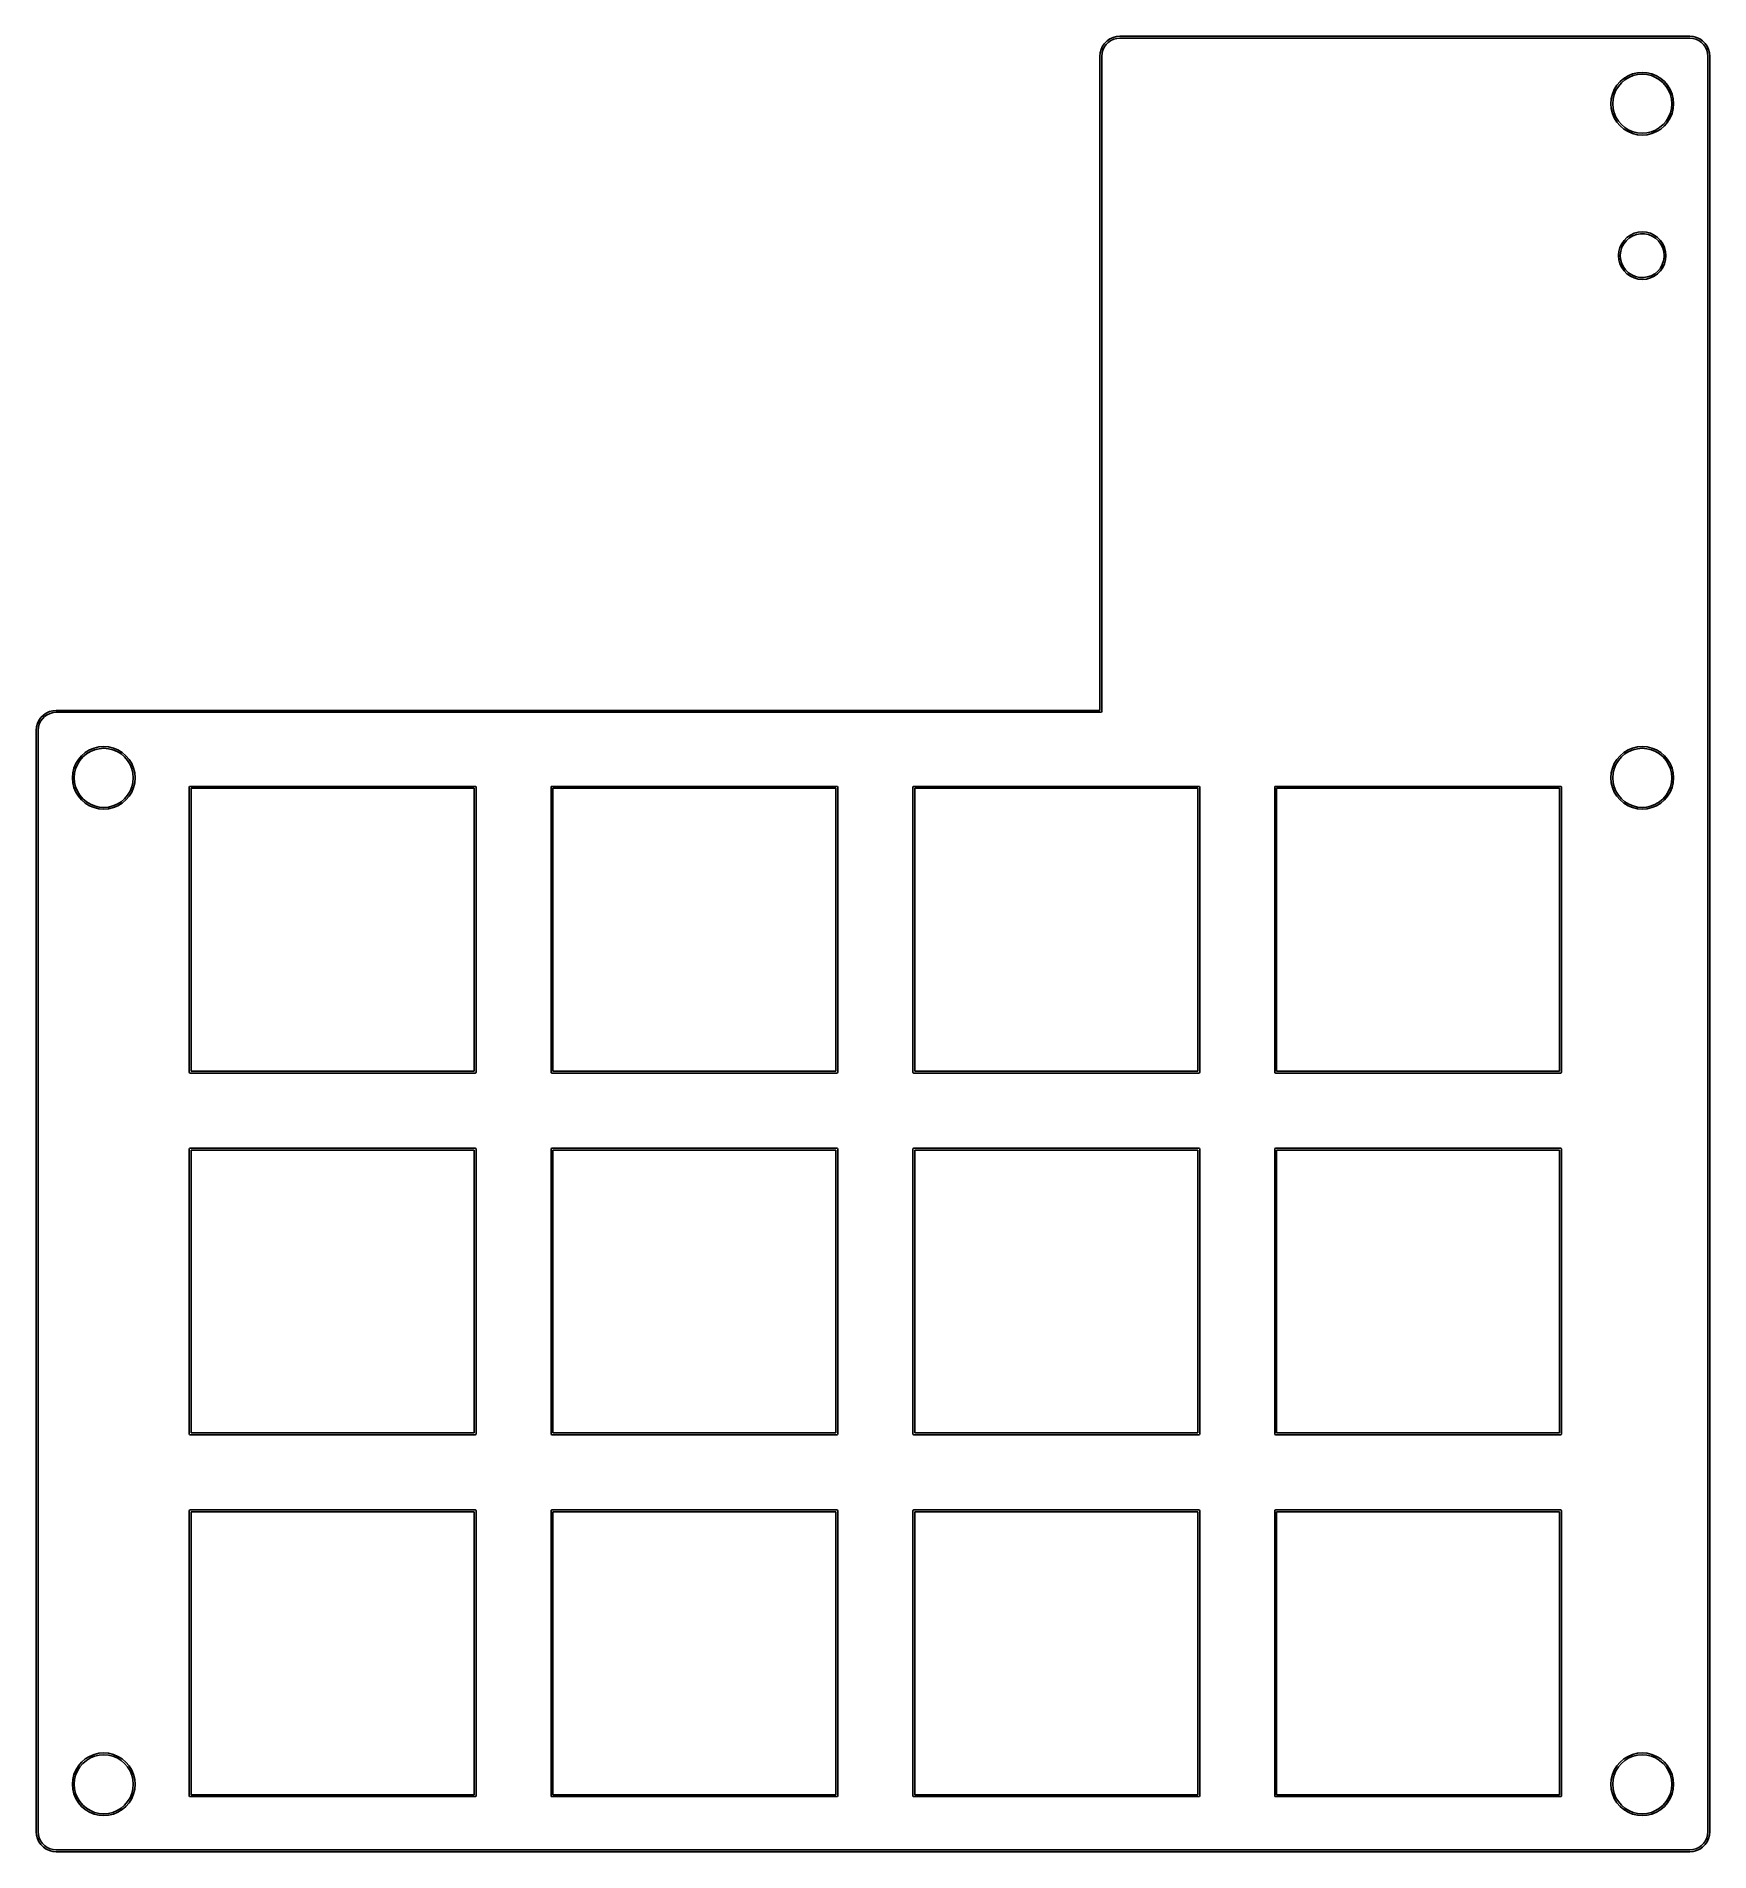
# Model space of a CAD drawing. Extents: x -44 to 44, y -51.5 to 44.
import ezdxf

# ---------------------------------------------------------------- set-up
doc = ezdxf.new("R2010")
doc.units = 0
doc.layers.add('BLACK', color=7, linetype='CONTINUOUS')

msp = doc.modelspace()

# ---------------------------------------------------------------- linework, layer by layer
at = {"layer": 'BLACK', "linetype": 'CONTINUOUS'}
for p, q in [((12.475, 43.9093), (12.6409, 43.9867)), ((12.6409, 43.9867), (12.8177, 44.034)), ((12.8177, 44.034), (13, 44.05)), ((13, 44.05), (13, 44.05)), ((13, 44.05), (43, 44.05)), ((43, 44.05), (43.1823, 44.034)), ((43.1823, 44.034), (43.3591, 43.9867)), ((43.3591, 43.9867), (43.525, 43.9093)), ((11.95, 43), (11.966, 43.1823)), ((11.966, 43.1823), (12.0133, 43.3591)), ((12.0133, 43.3591), (12.0907, 43.525)), ((12.0609, 43.1656), (12.047, 43.0072)), ((12.1039, 43.3262), (12.0609, 43.1656)), ((12.0907, 43.525), (12.1957, 43.6749)), ((12.1741, 43.4768), (12.1039, 43.3262)), ((12.2695, 43.613), (12.1741, 43.4768)), ((12.1957, 43.6749), (12.3251, 43.8043)), ((12.387, 43.7305), (12.2695, 43.613)), ((12.3251, 43.8043), (12.475, 43.9093)), ((12.5232, 43.8259), (12.387, 43.7305)), ((12.6738, 43.8961), (12.5232, 43.8259)), ((12.8344, 43.9391), (12.6738, 43.8961)), ((12.9928, 43.953), (12.8344, 43.9391)), ((13, 43.95), (12.9928, 43.953)), ((43, 43.95), (13, 43.95)), ((43.0072, 43.953), (43, 43.95)), ((43.1656, 43.9391), (43.0072, 43.953)), ((43.3262, 43.8961), (43.1656, 43.9391)), ((43.4768, 43.8259), (43.3262, 43.8961)), ((43.613, 43.7305), (43.4768, 43.8259)), ((43.525, 43.9093), (43.6749, 43.8043)), ((43.7305, 43.613), (43.613, 43.7305)), ((43.6749, 43.8043), (43.8043, 43.6749)), ((43.8259, 43.4768), (43.7305, 43.613)), ((43.8043, 43.6749), (43.9093, 43.525)), ((43.8961, 43.3262), (43.8259, 43.4768)), ((43.9391, 43.1656), (43.8961, 43.3262)), ((43.9093, 43.525), (43.9867, 43.3591)), ((43.953, 43.0072), (43.9391, 43.1656)), ((43.9867, 43.3591), (44.034, 43.1823)), ((44.034, 43.1823), (44.05, 43)), ((11.95, 8.55), (11.95, 43)), ((12.047, 43.0072), (12.05, 43)), ((12.05, 43), (12.05, 8.5)), ((39.7509, 41.9702), (39.9901, 42.0692)), ((39.9901, 42.0692), (40.2419, 42.1297)), ((40.2419, 42.1297), (40.5, 42.15)), ((40.5, 42.15), (40.7581, 42.1297)), ((40.7581, 42.1297), (41.0099, 42.0692)), ((41.0099, 42.0692), (41.2491, 41.9702)), ((43.95, 43), (43.953, 43.0072)), ((43.95, -50.5), (43.95, 43)), ((44.05, 43), (44.05, -50.5)), ((38.9308, 41.0099), (39.0298, 41.2491)), ((39.1147, 41.2059), (39.0213, 40.9805)), ((39.0298, 41.2491), (39.1651, 41.4698)), ((39.2421, 41.4139), (39.1147, 41.2059)), ((39.1651, 41.4698), (39.3333, 41.6667)), ((39.4006, 41.5994), (39.2421, 41.4139)), ((39.3333, 41.6667), (39.5302, 41.8349)), ((39.5861, 41.7579), (39.4006, 41.5994)), ((39.5302, 41.8349), (39.7509, 41.9702)), ((39.7941, 41.8853), (39.5861, 41.7579)), ((40.0195, 41.9787), (39.7941, 41.8853)), ((40.2568, 42.0357), (40.0195, 41.9787)), ((40.5, 42.0548), (40.2568, 42.0357)), ((40.7432, 42.0357), (40.5, 42.0548)), ((40.9805, 41.9787), (40.7432, 42.0357)), ((41.2059, 41.8853), (40.9805, 41.9787)), ((41.4139, 41.7579), (41.2059, 41.8853)), ((41.2491, 41.9702), (41.4698, 41.8349)), ((41.5994, 41.5994), (41.4139, 41.7579)), ((41.4698, 41.8349), (41.6667, 41.6667)), ((41.7579, 41.4139), (41.5994, 41.5994)), ((41.6667, 41.6667), (41.8349, 41.4698)), ((41.8853, 41.2059), (41.7579, 41.4139)), ((41.8349, 41.4698), (41.9702, 41.2491)), ((41.9787, 40.9805), (41.8853, 41.2059)), ((41.9702, 41.2491), (42.0692, 41.0099)), ((38.85, 40.5), (38.8703, 40.7581)), ((38.8703, 40.2419), (38.85, 40.5)), ((38.8703, 40.7581), (38.9308, 41.0099)), ((38.9308, 39.9901), (38.8703, 40.2419)), ((38.9643, 40.7432), (38.9452, 40.5)), ((38.9452, 40.5), (38.9643, 40.2568)), ((39.0213, 40.9805), (38.9643, 40.7432)), ((38.9643, 40.2568), (39.0213, 40.0195)), ((42.0357, 40.7432), (41.9787, 40.9805)), ((41.9787, 40.0195), (42.0357, 40.2568)), ((42.0548, 40.5), (42.0357, 40.7432)), ((42.0357, 40.2568), (42.0548, 40.5)), ((42.0692, 41.0099), (42.1297, 40.7581)), ((42.1297, 40.2419), (42.0692, 39.9901)), ((42.1297, 40.7581), (42.15, 40.5)), ((42.15, 40.5), (42.1297, 40.2419)), ((39.0298, 39.7509), (38.9308, 39.9901)), ((39.0213, 40.0195), (39.1147, 39.7941)), ((39.1651, 39.5302), (39.0298, 39.7509)), ((39.1147, 39.7941), (39.2421, 39.5861)), ((39.3333, 39.3333), (39.1651, 39.5302)), ((39.2421, 39.5861), (39.4006, 39.4006)), ((39.5302, 39.1651), (39.3333, 39.3333)), ((39.4006, 39.4006), (39.5861, 39.2421)), ((39.5861, 39.2421), (39.7941, 39.1147)), ((41.2059, 39.1147), (41.4139, 39.2421)), ((41.4139, 39.2421), (41.5994, 39.4006)), ((41.6667, 39.3333), (41.4698, 39.1651)), ((41.5994, 39.4006), (41.7579, 39.5861)), ((41.8349, 39.5302), (41.6667, 39.3333)), ((41.7579, 39.5861), (41.8853, 39.7941)), ((41.9702, 39.7509), (41.8349, 39.5302)), ((41.8853, 39.7941), (41.9787, 40.0195)), ((42.0692, 39.9901), (41.9702, 39.7509)), ((39.7509, 39.0298), (39.5302, 39.1651)), ((39.9901, 38.9308), (39.7509, 39.0298)), ((39.7941, 39.1147), (40.0195, 39.0213)), ((40.2419, 38.8703), (39.9901, 38.9308)), ((40.0195, 39.0213), (40.2568, 38.9643)), ((40.5, 38.85), (40.2419, 38.8703)), ((40.2568, 38.9643), (40.5, 38.9452)), ((40.5, 38.9452), (40.7432, 38.9643)), ((40.7581, 38.8703), (40.5, 38.85)), ((40.7432, 38.9643), (40.9805, 39.0213)), ((41.0099, 38.9308), (40.7581, 38.8703)), ((40.9805, 39.0213), (41.2059, 39.1147)), ((41.2491, 39.0298), (41.0099, 38.9308)), ((41.4698, 39.1651), (41.2491, 39.0298)), ((39.6965, 33.4576), (39.875, 33.5825)), ((40.0028, 33.5424), (39.8212, 33.4344)), ((39.875, 33.5825), (40.0725, 33.6746)), ((40.2011, 33.6156), (40.0028, 33.5424)), ((40.0725, 33.6746), (40.2829, 33.731)), ((40.4094, 33.6514), (40.2011, 33.6156)), ((40.2829, 33.731), (40.5, 33.75)), ((40.6207, 33.6486), (40.4094, 33.6514)), ((40.5, 33.75), (40.7171, 33.731)), ((40.828, 33.6074), (40.6207, 33.6486)), ((40.7171, 33.731), (40.9275, 33.6746)), ((41.0243, 33.529), (40.828, 33.6074)), ((40.9275, 33.6746), (41.125, 33.5825)), ((41.2031, 33.4163), (41.0243, 33.529)), ((41.125, 33.5825), (41.3035, 33.4576)), ((39.25, 32.5), (39.2526, 32.5302)), ((39.2526, 32.5302), (39.269, 32.7171)), ((39.269, 32.7171), (39.3254, 32.9275)), ((39.3254, 32.9275), (39.4175, 33.125)), ((39.3703, 32.7401), (39.3455, 32.5302)), ((39.3455, 32.5302), (39.3593, 32.3193)), ((39.433, 32.942), (39.3703, 32.7401)), ((39.4175, 33.125), (39.5424, 33.3035)), ((39.5314, 33.129), (39.433, 32.942)), ((39.6622, 33.295), (39.5314, 33.129)), ((39.5424, 33.3035), (39.6965, 33.4576)), ((39.8212, 33.4344), (39.6622, 33.295)), ((41.3583, 33.2728), (41.2031, 33.4163)), ((41.3035, 33.4576), (41.4576, 33.3035)), ((41.4847, 33.1034), (41.3583, 33.2728)), ((41.4576, 33.3035), (41.5825, 33.125)), ((41.5782, 32.9139), (41.4847, 33.1034)), ((41.6356, 32.7105), (41.5782, 32.9139)), ((41.5825, 33.125), (41.6746, 32.9275)), ((41.6549, 32.5), (41.6356, 32.7105)), ((41.6746, 32.9275), (41.731, 32.7171)), ((41.731, 32.7171), (41.75, 32.5)), ((39.269, 32.2829), (39.25, 32.5)), ((39.3254, 32.0725), (39.269, 32.2829)), ((39.4175, 31.875), (39.3254, 32.0725)), ((39.3593, 32.3193), (39.4113, 32.1145)), ((39.4113, 32.1145), (39.4998, 31.9225)), ((39.5424, 31.6965), (39.4175, 31.875)), ((39.4998, 31.9225), (39.6218, 31.7499)), ((39.6965, 31.5424), (39.5424, 31.6965)), ((39.6218, 31.7499), (39.7732, 31.6025)), ((39.7732, 31.6025), (39.9489, 31.485)), ((40.9698, 31.4449), (41.1542, 31.5482)), ((41.1542, 31.5482), (41.3167, 31.6833)), ((41.4576, 31.6965), (41.3035, 31.5424)), ((41.3167, 31.6833), (41.4518, 31.8458)), ((41.4518, 31.8458), (41.5551, 32.0302)), ((41.5825, 31.875), (41.4576, 31.6965)), ((41.5551, 32.0302), (41.623, 32.2304)), ((41.6746, 32.0725), (41.5825, 31.875)), ((41.623, 32.2304), (41.6533, 32.4396)), ((41.6533, 32.4396), (41.6549, 32.5)), ((41.731, 32.2829), (41.6746, 32.0725)), ((41.75, 32.5), (41.731, 32.2829)), ((39.875, 31.4175), (39.6965, 31.5424)), ((40.0725, 31.3254), (39.875, 31.4175)), ((39.9489, 31.485), (40.1431, 31.4016)), ((40.2829, 31.269), (40.0725, 31.3254)), ((40.1431, 31.4016), (40.3493, 31.355)), ((40.5, 31.25), (40.2829, 31.269)), ((40.3493, 31.355), (40.5604, 31.3467)), ((40.7171, 31.269), (40.5, 31.25)), ((40.5604, 31.3467), (40.7696, 31.377)), ((40.9275, 31.3254), (40.7171, 31.269)), ((40.7696, 31.377), (40.9698, 31.4449)), ((41.125, 31.4175), (40.9275, 31.3254)), ((41.3035, 31.5424), (41.125, 31.4175)), ((-44.05, 7.5), (-44.034, 7.68233)), ((-44.034, 7.68233), (-43.9867, 7.85912)), ((-43.9867, 7.85912), (-43.9093, 8.025)), ((-43.9391, 7.66559), (-43.953, 7.50723)), ((-43.8961, 7.82616), (-43.9391, 7.66559)), ((-43.9093, 8.025), (-43.8043, 8.17492)), ((-43.8259, 7.97681), (-43.8961, 7.82616)), ((-43.7305, 8.11298), (-43.8259, 7.97681)), ((-43.8043, 8.17492), (-43.6749, 8.30434)), ((-43.613, 8.23052), (-43.7305, 8.11298)), ((-43.6749, 8.30434), (-43.525, 8.40932)), ((-43.4768, 8.32587), (-43.613, 8.23052)), ((-43.525, 8.40932), (-43.3591, 8.48668)), ((-43.3262, 8.39612), (-43.4768, 8.32587)), ((-43.3591, 8.48668), (-43.1823, 8.53405)), ((-43.1656, 8.43914), (-43.3262, 8.39612)), ((-43.1823, 8.53405), (-43, 8.55)), ((-43.0072, 8.45299), (-43.1656, 8.43914)), ((-43, 8.45), (-43.0072, 8.45299)), ((-43, 8.55), (11.95, 8.55)), ((12, 8.45), (-43, 8.45)), ((12.0354, 8.46464), (12, 8.45)), ((12.05, 8.5), (12.0354, 8.46464)), ((-44.05, -50.5), (-44.05, 7.5)), ((-43.953, 7.50723), (-43.95, 7.5)), ((-43.95, 7.5), (-43.95, -50.5)), ((-42.0692, 5.50988), (-41.9702, 5.74908)), ((-41.9702, 5.74908), (-41.8349, 5.96985)), ((-41.7579, 5.91388), (-41.8853, 5.70586)), ((-41.8349, 5.96985), (-41.6667, 6.16673)), ((-41.5994, 6.0994), (-41.7579, 5.91388)), ((-41.6667, 6.16673), (-41.4698, 6.33488)), ((-41.4139, 6.25785), (-41.5994, 6.0994)), ((-41.4698, 6.33488), (-41.2491, 6.47016)), ((-41.2059, 6.38533), (-41.4139, 6.25785)), ((-41.2491, 6.47016), (-41.0099, 6.56924)), ((-40.9805, 6.4787), (-41.2059, 6.38533)), ((-41.0099, 6.56924), (-40.7581, 6.62969)), ((-40.7432, 6.53565), (-40.9805, 6.4787)), ((-40.7581, 6.62969), (-40.5, 6.65)), ((-40.5, 6.55479), (-40.7432, 6.53565)), ((-40.5, 6.65), (-40.2419, 6.62969)), ((-40.2568, 6.53565), (-40.5, 6.55479)), ((-40.0195, 6.4787), (-40.2568, 6.53565)), ((-40.2419, 6.62969), (-39.9901, 6.56924)), ((-39.7941, 6.38533), (-40.0195, 6.4787)), ((-39.9901, 6.56924), (-39.7509, 6.47016)), ((-39.5861, 6.25785), (-39.7941, 6.38533)), ((-39.7509, 6.47016), (-39.5302, 6.33488)), ((-39.4006, 6.0994), (-39.5861, 6.25785)), ((-39.5302, 6.33488), (-39.3333, 6.16673)), ((-39.2421, 5.91388), (-39.4006, 6.0994)), ((-39.3333, 6.16673), (-39.1651, 5.96985)), ((-39.1147, 5.70586), (-39.2421, 5.91388)), ((-39.1651, 5.96985), (-39.0298, 5.74908)), ((-39.0298, 5.74908), (-38.9308, 5.50988)), ((38.9308, 5.50988), (39.0298, 5.74908)), ((39.0298, 5.74908), (39.1651, 5.96985)), ((39.2421, 5.91388), (39.1147, 5.70586)), ((39.1651, 5.96985), (39.3333, 6.16673)), ((39.4006, 6.0994), (39.2421, 5.91388)), ((39.3333, 6.16673), (39.5302, 6.33488)), ((39.5861, 6.25785), (39.4006, 6.0994)), ((39.5302, 6.33488), (39.7509, 6.47016)), ((39.7941, 6.38533), (39.5861, 6.25785)), ((39.7509, 6.47016), (39.9901, 6.56924)), ((40.0195, 6.4787), (39.7941, 6.38533)), ((39.9901, 6.56924), (40.2419, 6.62969)), ((40.2568, 6.53565), (40.0195, 6.4787)), ((40.2419, 6.62969), (40.5, 6.65)), ((40.5, 6.55479), (40.2568, 6.53565)), ((40.5, 6.65), (40.7581, 6.62969)), ((40.7432, 6.53565), (40.5, 6.55479)), ((40.9805, 6.4787), (40.7432, 6.53565)), ((40.7581, 6.62969), (41.0099, 6.56924)), ((41.2059, 6.38533), (40.9805, 6.4787)), ((41.0099, 6.56924), (41.2491, 6.47016)), ((41.4139, 6.25785), (41.2059, 6.38533)), ((41.2491, 6.47016), (41.4698, 6.33488)), ((41.5994, 6.0994), (41.4139, 6.25785)), ((41.4698, 6.33488), (41.6667, 6.16673)), ((41.7579, 5.91388), (41.5994, 6.0994)), ((41.6667, 6.16673), (41.8349, 5.96985)), ((41.8853, 5.70586), (41.7579, 5.91388)), ((41.8349, 5.96985), (41.9702, 5.74908)), ((41.9702, 5.74908), (42.0692, 5.50988)), ((-42.15, 5), (-42.1297, 5.25812)), ((-42.1297, 4.74188), (-42.15, 5)), ((-42.1297, 5.25812), (-42.0692, 5.50988)), ((-42.0357, 5.24322), (-42.0548, 5)), ((-42.0548, 5), (-42.0357, 4.75678)), ((-41.9787, 5.48046), (-42.0357, 5.24322)), ((-41.8853, 5.70586), (-41.9787, 5.48046)), ((-39.0213, 5.48046), (-39.1147, 5.70586)), ((-38.9643, 5.24322), (-39.0213, 5.48046)), ((-38.9452, 5), (-38.9643, 5.24322)), ((-38.9643, 4.75678), (-38.9452, 5)), ((-38.9308, 5.50988), (-38.8703, 5.25812)), ((-38.8703, 5.25812), (-38.85, 5)), ((-38.85, 5), (-38.8703, 4.74188)), ((38.85, 5), (38.8703, 5.25812)), ((38.8703, 4.74188), (38.85, 5)), ((38.8703, 5.25812), (38.9308, 5.50988)), ((38.9643, 5.24322), (38.9452, 5)), ((38.9452, 5), (38.9643, 4.75678)), ((39.0213, 5.48046), (38.9643, 5.24322)), ((39.1147, 5.70586), (39.0213, 5.48046)), ((41.9787, 5.48046), (41.8853, 5.70586)), ((42.0357, 5.24322), (41.9787, 5.48046)), ((42.0548, 5), (42.0357, 5.24322)), ((42.0357, 4.75678), (42.0548, 5)), ((42.0692, 5.50988), (42.1297, 5.25812)), ((42.1297, 5.25812), (42.15, 5)), ((42.15, 5), (42.1297, 4.74188)), ((-42.0692, 4.49012), (-42.1297, 4.74188)), ((-41.9702, 4.25092), (-42.0692, 4.49012)), ((-42.0357, 4.75678), (-41.9787, 4.51954)), ((-41.9787, 4.51954), (-41.8853, 4.29414)), ((-41.8349, 4.03015), (-41.9702, 4.25092)), ((-41.8853, 4.29414), (-41.7579, 4.08612)), ((-41.6667, 3.83327), (-41.8349, 4.03015)), ((-41.7579, 4.08612), (-41.5994, 3.9006)), ((-41.4698, 3.66512), (-41.6667, 3.83327)), ((-41.5994, 3.9006), (-41.4139, 3.74215)), ((-39.5861, 3.74215), (-39.4006, 3.9006)), ((-39.3333, 3.83327), (-39.5302, 3.66512)), ((-39.4006, 3.9006), (-39.2421, 4.08612)), ((-39.1651, 4.03015), (-39.3333, 3.83327)), ((-39.2421, 4.08612), (-39.1147, 4.29414)), ((-39.0298, 4.25092), (-39.1651, 4.03015)), ((-39.1147, 4.29414), (-39.0213, 4.51954)), ((-38.9308, 4.49012), (-39.0298, 4.25092)), ((-39.0213, 4.51954), (-38.9643, 4.75678)), ((-38.8703, 4.74188), (-38.9308, 4.49012)), ((-36, 4.5), (-35.9854, 4.53536)), ((-36, -10.5), (-36, 4.5)), ((-35.9854, 4.53536), (-35.95, 4.55)), ((-35.95, 4.55), (-20.95, 4.55)), ((-35.9, 4.45), (-35.9, -10.45)), ((-21, 4.45), (-35.9, 4.45)), ((-21, -10.45), (-21, 4.45)), ((-20.95, 4.55), (-20.9146, 4.53536)), ((-20.9146, 4.53536), (-20.9, 4.5)), ((-20.9, 4.5), (-20.9, -10.5)), ((-16.95, 4.5), (-16.9354, 4.53536)), ((-16.95, -10.5), (-16.95, 4.5)), ((-16.9354, 4.53536), (-16.9, 4.55)), ((-16.9, 4.55), (-1.9, 4.55)), ((-16.85, 4.45), (-16.85, -10.45)), ((-1.95, 4.45), (-16.85, 4.45)), ((-1.95, -10.45), (-1.95, 4.45)), ((-1.9, 4.55), (-1.86464, 4.53536)), ((-1.86464, 4.53536), (-1.85, 4.5)), ((-1.85, 4.5), (-1.85, -10.5)), ((2.1, 4.5), (2.11464, 4.53536)), ((2.1, -10.5), (2.1, 4.5)), ((2.11464, 4.53536), (2.15, 4.55)), ((2.15, 4.55), (17.15, 4.55)), ((2.2, 4.45), (2.2, -10.45)), ((17.1, 4.45), (2.2, 4.45)), ((17.1, -10.45), (17.1, 4.45)), ((17.15, 4.55), (17.1854, 4.53536)), ((17.1854, 4.53536), (17.2, 4.5)), ((17.2, 4.5), (17.2, -10.5)), ((21.15, 4.5), (21.1646, 4.53536)), ((21.15, -10.5), (21.15, 4.5)), ((21.1646, 4.53536), (21.2, 4.55)), ((21.2, 4.55), (36.2, 4.55)), ((21.25, 4.45), (21.25, -10.45)), ((36.15, 4.45), (21.25, 4.45)), ((36.15, -10.45), (36.15, 4.45)), ((36.2, 4.55), (36.2354, 4.53536)), ((36.2354, 4.53536), (36.25, 4.5)), ((36.25, 4.5), (36.25, -10.5)), ((38.9308, 4.49012), (38.8703, 4.74188)), ((39.0298, 4.25092), (38.9308, 4.49012)), ((38.9643, 4.75678), (39.0213, 4.51954)), ((39.0213, 4.51954), (39.1147, 4.29414)), ((39.1651, 4.03015), (39.0298, 4.25092)), ((39.1147, 4.29414), (39.2421, 4.08612)), ((39.3333, 3.83327), (39.1651, 4.03015)), ((39.2421, 4.08612), (39.4006, 3.9006)), ((39.5302, 3.66512), (39.3333, 3.83327)), ((39.4006, 3.9006), (39.5861, 3.74215)), ((41.4139, 3.74215), (41.5994, 3.9006)), ((41.6667, 3.83327), (41.4698, 3.66512)), ((41.5994, 3.9006), (41.7579, 4.08612)), ((41.8349, 4.03015), (41.6667, 3.83327)), ((41.7579, 4.08612), (41.8853, 4.29414)), ((41.9702, 4.25092), (41.8349, 4.03015)), ((41.8853, 4.29414), (41.9787, 4.51954)), ((42.0692, 4.49012), (41.9702, 4.25092)), ((41.9787, 4.51954), (42.0357, 4.75678)), ((42.1297, 4.74188), (42.0692, 4.49012)), ((-41.2491, 3.52984), (-41.4698, 3.66512)), ((-41.4139, 3.74215), (-41.2059, 3.61467)), ((-41.0099, 3.43076), (-41.2491, 3.52984)), ((-41.2059, 3.61467), (-40.9805, 3.5213)), ((-40.7581, 3.37031), (-41.0099, 3.43076)), ((-40.9805, 3.5213), (-40.7432, 3.46435)), ((-40.5, 3.35), (-40.7581, 3.37031)), ((-40.7432, 3.46435), (-40.5, 3.44521)), ((-40.5, 3.44521), (-40.2568, 3.46435)), ((-40.2419, 3.37031), (-40.5, 3.35)), ((-40.2568, 3.46435), (-40.0195, 3.5213)), ((-39.9901, 3.43076), (-40.2419, 3.37031)), ((-40.0195, 3.5213), (-39.7941, 3.61467)), ((-39.7509, 3.52984), (-39.9901, 3.43076)), ((-39.7941, 3.61467), (-39.5861, 3.74215)), ((-39.5302, 3.66512), (-39.7509, 3.52984)), ((39.7509, 3.52984), (39.5302, 3.66512)), ((39.5861, 3.74215), (39.7941, 3.61467)), ((39.9901, 3.43076), (39.7509, 3.52984)), ((39.7941, 3.61467), (40.0195, 3.5213)), ((40.2419, 3.37031), (39.9901, 3.43076)), ((40.0195, 3.5213), (40.2568, 3.46435)), ((40.5, 3.35), (40.2419, 3.37031)), ((40.2568, 3.46435), (40.5, 3.44521)), ((40.5, 3.44521), (40.7432, 3.46435)), ((40.7581, 3.37031), (40.5, 3.35)), ((40.7432, 3.46435), (40.9805, 3.5213)), ((41.0099, 3.43076), (40.7581, 3.37031)), ((40.9805, 3.5213), (41.2059, 3.61467)), ((41.2491, 3.52984), (41.0099, 3.43076)), ((41.2059, 3.61467), (41.4139, 3.74215)), ((41.4698, 3.66512), (41.2491, 3.52984)), ((-35.9854, -10.5354), (-36, -10.5)), ((-35.9, -10.45), (-21, -10.45)), ((-20.9, -10.5), (-20.9146, -10.5354)), ((-16.9354, -10.5354), (-16.95, -10.5)), ((-16.85, -10.45), (-1.95, -10.45)), ((-1.85, -10.5), (-1.86464, -10.5354)), ((2.11464, -10.5354), (2.1, -10.5)), ((2.2, -10.45), (17.1, -10.45)), ((17.2, -10.5), (17.1854, -10.5354)), ((21.1646, -10.5354), (21.15, -10.5)), ((21.25, -10.45), (36.15, -10.45)), ((36.25, -10.5), (36.2354, -10.5354)), ((-35.95, -10.55), (-35.9854, -10.5354)), ((-20.95, -10.55), (-35.95, -10.55)), ((-20.9146, -10.5354), (-20.95, -10.55)), ((-16.9, -10.55), (-16.9354, -10.5354)), ((-1.9, -10.55), (-16.9, -10.55)), ((-1.86464, -10.5354), (-1.9, -10.55)), ((2.15, -10.55), (2.11464, -10.5354)), ((17.15, -10.55), (2.15, -10.55)), ((17.1854, -10.5354), (17.15, -10.55)), ((21.2, -10.55), (21.1646, -10.5354)), ((36.2, -10.55), (21.2, -10.55)), ((36.2354, -10.5354), (36.2, -10.55)), ((-36, -14.55), (-35.9854, -14.5146)), ((-36, -29.55), (-36, -14.55)), ((-35.9854, -14.5146), (-35.95, -14.5)), ((-35.95, -14.5), (-20.95, -14.5)), ((-35.9, -14.6), (-35.9, -29.5)), ((-21, -14.6), (-35.9, -14.6)), ((-21, -29.5), (-21, -14.6)), ((-20.95, -14.5), (-20.9146, -14.5146)), ((-20.9146, -14.5146), (-20.9, -14.55)), ((-20.9, -14.55), (-20.9, -29.55)), ((-16.95, -14.55), (-16.9354, -14.5146)), ((-16.95, -29.55), (-16.95, -14.55)), ((-16.9354, -14.5146), (-16.9, -14.5)), ((-16.9, -14.5), (-1.9, -14.5)), ((-16.85, -14.6), (-16.85, -29.5)), ((-1.95, -14.6), (-16.85, -14.6)), ((-1.95, -29.5), (-1.95, -14.6)), ((-1.9, -14.5), (-1.86464, -14.5146)), ((-1.86464, -14.5146), (-1.85, -14.55)), ((-1.85, -14.55), (-1.85, -29.55)), ((2.1, -14.55), (2.11464, -14.5146)), ((2.1, -29.55), (2.1, -14.55)), ((2.11464, -14.5146), (2.15, -14.5)), ((2.15, -14.5), (17.15, -14.5)), ((2.2, -14.6), (2.2, -29.5)), ((17.1, -14.6), (2.2, -14.6)), ((17.1, -29.5), (17.1, -14.6)), ((17.15, -14.5), (17.1854, -14.5146)), ((17.1854, -14.5146), (17.2, -14.55)), ((17.2, -14.55), (17.2, -29.55)), ((21.15, -14.55), (21.1646, -14.5146)), ((21.15, -29.55), (21.15, -14.55)), ((21.1646, -14.5146), (21.2, -14.5)), ((21.2, -14.5), (36.2, -14.5)), ((21.25, -14.6), (21.25, -29.5)), ((36.15, -14.6), (21.25, -14.6)), ((36.15, -29.5), (36.15, -14.6)), ((36.2, -14.5), (36.2354, -14.5146)), ((36.2354, -14.5146), (36.25, -14.55)), ((36.25, -14.55), (36.25, -29.55)), ((-35.9854, -29.5854), (-36, -29.55)), ((-35.95, -29.6), (-35.9854, -29.5854)), ((-20.95, -29.6), (-35.95, -29.6)), ((-35.9, -29.5), (-21, -29.5)), ((-20.9146, -29.5854), (-20.95, -29.6)), ((-20.9, -29.55), (-20.9146, -29.5854)), ((-16.9354, -29.5854), (-16.95, -29.55)), ((-16.9, -29.6), (-16.9354, -29.5854)), ((-1.9, -29.6), (-16.9, -29.6)), ((-16.85, -29.5), (-1.95, -29.5)), ((-1.86464, -29.5854), (-1.9, -29.6)), ((-1.85, -29.55), (-1.86464, -29.5854)), ((2.11464, -29.5854), (2.1, -29.55)), ((2.15, -29.6), (2.11464, -29.5854)), ((17.15, -29.6), (2.15, -29.6)), ((2.2, -29.5), (17.1, -29.5)), ((17.1854, -29.5854), (17.15, -29.6)), ((17.2, -29.55), (17.1854, -29.5854)), ((21.1646, -29.5854), (21.15, -29.55)), ((21.2, -29.6), (21.1646, -29.5854)), ((36.2, -29.6), (21.2, -29.6)), ((21.25, -29.5), (36.15, -29.5)), ((36.2354, -29.5854), (36.2, -29.6)), ((36.25, -29.55), (36.2354, -29.5854)), ((-36, -33.6), (-35.9854, -33.5646)), ((-36, -48.6), (-36, -33.6)), ((-35.9854, -33.5646), (-35.95, -33.55)), ((-35.95, -33.55), (-20.95, -33.55)), ((-35.9, -33.65), (-35.9, -48.55)), ((-21, -33.65), (-35.9, -33.65)), ((-21, -48.55), (-21, -33.65)), ((-20.95, -33.55), (-20.9146, -33.5646)), ((-20.9146, -33.5646), (-20.9, -33.6)), ((-20.9, -33.6), (-20.9, -48.6)), ((-16.95, -33.6), (-16.9354, -33.5646)), ((-16.95, -48.6), (-16.95, -33.6)), ((-16.9354, -33.5646), (-16.9, -33.55)), ((-16.9, -33.55), (-1.9, -33.55)), ((-16.85, -33.65), (-16.85, -48.55)), ((-1.95, -33.65), (-16.85, -33.65)), ((-1.95, -48.55), (-1.95, -33.65)), ((-1.9, -33.55), (-1.86464, -33.5646)), ((-1.86464, -33.5646), (-1.85, -33.6)), ((-1.85, -33.6), (-1.85, -48.6)), ((2.1, -33.6), (2.11464, -33.5646)), ((2.1, -48.6), (2.1, -33.6)), ((2.11464, -33.5646), (2.15, -33.55)), ((2.15, -33.55), (17.15, -33.55)), ((2.2, -33.65), (2.2, -48.55)), ((17.1, -33.65), (2.2, -33.65)), ((17.1, -48.55), (17.1, -33.65)), ((17.15, -33.55), (17.1854, -33.5646)), ((17.1854, -33.5646), (17.2, -33.6)), ((17.2, -33.6), (17.2, -48.6)), ((21.15, -33.6), (21.1646, -33.5646)), ((21.15, -48.6), (21.15, -33.6)), ((21.1646, -33.5646), (21.2, -33.55)), ((21.2, -33.55), (36.2, -33.55)), ((21.25, -33.65), (21.25, -48.55)), ((36.15, -33.65), (21.25, -33.65)), ((36.15, -48.55), (36.15, -33.65)), ((36.2, -33.55), (36.2354, -33.5646)), ((36.2354, -33.5646), (36.25, -33.6)), ((36.25, -33.6), (36.25, -48.6)), ((-41.8349, -47.0302), (-41.6667, -46.8333)), ((-41.6667, -46.8333), (-41.4698, -46.6651)), ((-41.4139, -46.7421), (-41.5994, -46.9006)), ((-41.4698, -46.6651), (-41.2491, -46.5298)), ((-41.2059, -46.6147), (-41.4139, -46.7421)), ((-41.2491, -46.5298), (-41.0099, -46.4308)), ((-40.9805, -46.5213), (-41.2059, -46.6147)), ((-41.0099, -46.4308), (-40.7581, -46.3703)), ((-40.7432, -46.4643), (-40.9805, -46.5213)), ((-40.7581, -46.3703), (-40.5, -46.35)), ((-40.5, -46.4452), (-40.7432, -46.4643)), ((-40.5, -46.35), (-40.2419, -46.3703)), ((-40.2568, -46.4643), (-40.5, -46.4452)), ((-40.0195, -46.5213), (-40.2568, -46.4643)), ((-40.2419, -46.3703), (-39.9901, -46.4308)), ((-39.7941, -46.6147), (-40.0195, -46.5213)), ((-39.9901, -46.4308), (-39.7509, -46.5298)), ((-39.5861, -46.7421), (-39.7941, -46.6147)), ((-39.7509, -46.5298), (-39.5302, -46.6651)), ((-39.4006, -46.9006), (-39.5861, -46.7421)), ((-39.5302, -46.6651), (-39.3333, -46.8333)), ((-39.3333, -46.8333), (-39.1651, -47.0302)), ((39.1651, -47.0302), (39.3333, -46.8333)), ((39.3333, -46.8333), (39.5302, -46.6651)), ((39.5861, -46.7421), (39.4006, -46.9006)), ((39.5302, -46.6651), (39.7509, -46.5298)), ((39.7941, -46.6147), (39.5861, -46.7421)), ((39.7509, -46.5298), (39.9901, -46.4308)), ((40.0195, -46.5213), (39.7941, -46.6147)), ((39.9901, -46.4308), (40.2419, -46.3703)), ((40.2568, -46.4643), (40.0195, -46.5213)), ((40.2419, -46.3703), (40.5, -46.35)), ((40.5, -46.4452), (40.2568, -46.4643)), ((40.5, -46.35), (40.7581, -46.3703)), ((40.7432, -46.4643), (40.5, -46.4452)), ((40.9805, -46.5213), (40.7432, -46.4643)), ((40.7581, -46.3703), (41.0099, -46.4308)), ((41.2059, -46.6147), (40.9805, -46.5213)), ((41.0099, -46.4308), (41.2491, -46.5298)), ((41.4139, -46.7421), (41.2059, -46.6147)), ((41.2491, -46.5298), (41.4698, -46.6651)), ((41.5994, -46.9006), (41.4139, -46.7421)), ((41.4698, -46.6651), (41.6667, -46.8333)), ((41.6667, -46.8333), (41.8349, -47.0302)), ((-42.15, -48), (-42.1297, -47.7419)), ((-42.1297, -47.7419), (-42.0692, -47.4901)), ((-42.0692, -47.4901), (-41.9702, -47.2509)), ((-42.0357, -47.7568), (-42.0548, -48)), ((-41.9787, -47.5195), (-42.0357, -47.7568)), ((-41.8853, -47.2941), (-41.9787, -47.5195)), ((-41.9702, -47.2509), (-41.8349, -47.0302)), ((-41.7579, -47.0861), (-41.8853, -47.2941)), ((-41.5994, -46.9006), (-41.7579, -47.0861)), ((-39.2421, -47.0861), (-39.4006, -46.9006)), ((-39.1147, -47.2941), (-39.2421, -47.0861)), ((-39.1651, -47.0302), (-39.0298, -47.2509)), ((-39.0213, -47.5195), (-39.1147, -47.2941)), ((-39.0298, -47.2509), (-38.9308, -47.4901)), ((-38.9643, -47.7568), (-39.0213, -47.5195)), ((-38.9452, -48), (-38.9643, -47.7568)), ((-38.9308, -47.4901), (-38.8703, -47.7419)), ((-38.8703, -47.7419), (-38.85, -48)), ((38.85, -48), (38.8703, -47.7419)), ((38.8703, -47.7419), (38.9308, -47.4901)), ((38.9308, -47.4901), (39.0298, -47.2509)), ((38.9643, -47.7568), (38.9452, -48)), ((39.0213, -47.5195), (38.9643, -47.7568)), ((39.1147, -47.2941), (39.0213, -47.5195)), ((39.0298, -47.2509), (39.1651, -47.0302)), ((39.2421, -47.0861), (39.1147, -47.2941)), ((39.4006, -46.9006), (39.2421, -47.0861)), ((41.7579, -47.0861), (41.5994, -46.9006)), ((41.8853, -47.2941), (41.7579, -47.0861)), ((41.8349, -47.0302), (41.9702, -47.2509)), ((41.9787, -47.5195), (41.8853, -47.2941)), ((41.9702, -47.2509), (42.0692, -47.4901)), ((42.0357, -47.7568), (41.9787, -47.5195)), ((42.0548, -48), (42.0357, -47.7568)), ((42.0692, -47.4901), (42.1297, -47.7419)), ((42.1297, -47.7419), (42.15, -48)), ((-42.1297, -48.2581), (-42.15, -48)), ((-42.0692, -48.5099), (-42.1297, -48.2581)), ((-41.9702, -48.7491), (-42.0692, -48.5099)), ((-42.0548, -48), (-42.0357, -48.2432)), ((-42.0357, -48.2432), (-41.9787, -48.4805)), ((-41.9787, -48.4805), (-41.8853, -48.7059)), ((-41.8349, -48.9698), (-41.9702, -48.7491)), ((-41.8853, -48.7059), (-41.7579, -48.9139)), ((-39.2421, -48.9139), (-39.1147, -48.7059)), ((-39.0298, -48.7491), (-39.1651, -48.9698)), ((-39.1147, -48.7059), (-39.0213, -48.4805)), ((-38.9308, -48.5099), (-39.0298, -48.7491)), ((-39.0213, -48.4805), (-38.9643, -48.2432)), ((-38.9643, -48.2432), (-38.9452, -48)), ((-38.8703, -48.2581), (-38.9308, -48.5099)), ((-38.85, -48), (-38.8703, -48.2581)), ((-35.9854, -48.6354), (-36, -48.6)), ((-35.95, -48.65), (-35.9854, -48.6354)), ((-20.95, -48.65), (-35.95, -48.65)), ((-35.9, -48.55), (-21, -48.55)), ((-20.9146, -48.6354), (-20.95, -48.65)), ((-20.9, -48.6), (-20.9146, -48.6354)), ((-16.9354, -48.6354), (-16.95, -48.6)), ((-16.9, -48.65), (-16.9354, -48.6354)), ((-1.9, -48.65), (-16.9, -48.65)), ((-16.85, -48.55), (-1.95, -48.55)), ((-1.86464, -48.6354), (-1.9, -48.65)), ((-1.85, -48.6), (-1.86464, -48.6354)), ((2.11464, -48.6354), (2.1, -48.6)), ((2.15, -48.65), (2.11464, -48.6354)), ((17.15, -48.65), (2.15, -48.65)), ((2.2, -48.55), (17.1, -48.55)), ((17.1854, -48.6354), (17.15, -48.65)), ((17.2, -48.6), (17.1854, -48.6354)), ((21.1646, -48.6354), (21.15, -48.6)), ((21.2, -48.65), (21.1646, -48.6354)), ((36.2, -48.65), (21.2, -48.65)), ((21.25, -48.55), (36.15, -48.55)), ((36.2354, -48.6354), (36.2, -48.65)), ((36.25, -48.6), (36.2354, -48.6354)), ((38.8703, -48.2581), (38.85, -48)), ((38.9308, -48.5099), (38.8703, -48.2581)), ((39.0298, -48.7491), (38.9308, -48.5099)), ((38.9452, -48), (38.9643, -48.2432)), ((38.9643, -48.2432), (39.0213, -48.4805)), ((39.0213, -48.4805), (39.1147, -48.7059)), ((39.1651, -48.9698), (39.0298, -48.7491)), ((39.1147, -48.7059), (39.2421, -48.9139)), ((41.7579, -48.9139), (41.8853, -48.7059)), ((41.9702, -48.7491), (41.8349, -48.9698)), ((41.8853, -48.7059), (41.9787, -48.4805)), ((42.0692, -48.5099), (41.9702, -48.7491)), ((41.9787, -48.4805), (42.0357, -48.2432)), ((42.0357, -48.2432), (42.0548, -48)), ((42.1297, -48.2581), (42.0692, -48.5099)), ((42.15, -48), (42.1297, -48.2581)), ((-41.6667, -49.1667), (-41.8349, -48.9698)), ((-41.7579, -48.9139), (-41.5994, -49.0994)), ((-41.4698, -49.3349), (-41.6667, -49.1667)), ((-41.5994, -49.0994), (-41.4139, -49.2579)), ((-41.2491, -49.4702), (-41.4698, -49.3349)), ((-41.4139, -49.2579), (-41.2059, -49.3853)), ((-41.0099, -49.5692), (-41.2491, -49.4702)), ((-41.2059, -49.3853), (-40.9805, -49.4787)), ((-40.7581, -49.6297), (-41.0099, -49.5692)), ((-40.9805, -49.4787), (-40.7432, -49.5357)), ((-40.5, -49.65), (-40.7581, -49.6297)), ((-40.7432, -49.5357), (-40.5, -49.5548)), ((-40.5, -49.5548), (-40.2568, -49.5357)), ((-40.2419, -49.6297), (-40.5, -49.65)), ((-40.2568, -49.5357), (-40.0195, -49.4787)), ((-39.9901, -49.5692), (-40.2419, -49.6297)), ((-40.0195, -49.4787), (-39.7941, -49.3853)), ((-39.7509, -49.4702), (-39.9901, -49.5692)), ((-39.7941, -49.3853), (-39.5861, -49.2579)), ((-39.5302, -49.3349), (-39.7509, -49.4702)), ((-39.5861, -49.2579), (-39.4006, -49.0994)), ((-39.3333, -49.1667), (-39.5302, -49.3349)), ((-39.4006, -49.0994), (-39.2421, -48.9139)), ((-39.1651, -48.9698), (-39.3333, -49.1667)), ((39.3333, -49.1667), (39.1651, -48.9698)), ((39.2421, -48.9139), (39.4006, -49.0994)), ((39.5302, -49.3349), (39.3333, -49.1667)), ((39.4006, -49.0994), (39.5861, -49.2579)), ((39.7509, -49.4702), (39.5302, -49.3349)), ((39.5861, -49.2579), (39.7941, -49.3853)), ((39.9901, -49.5692), (39.7509, -49.4702)), ((39.7941, -49.3853), (40.0195, -49.4787)), ((40.2419, -49.6297), (39.9901, -49.5692)), ((40.0195, -49.4787), (40.2568, -49.5357)), ((40.5, -49.65), (40.2419, -49.6297)), ((40.2568, -49.5357), (40.5, -49.5548)), ((40.5, -49.5548), (40.7432, -49.5357)), ((40.7581, -49.6297), (40.5, -49.65)), ((40.7432, -49.5357), (40.9805, -49.4787)), ((41.0099, -49.5692), (40.7581, -49.6297)), ((40.9805, -49.4787), (41.2059, -49.3853)), ((41.2491, -49.4702), (41.0099, -49.5692)), ((41.2059, -49.3853), (41.4139, -49.2579)), ((41.4698, -49.3349), (41.2491, -49.4702)), ((41.4139, -49.2579), (41.5994, -49.0994)), ((41.6667, -49.1667), (41.4698, -49.3349)), ((41.5994, -49.0994), (41.7579, -48.9139)), ((41.8349, -48.9698), (41.6667, -49.1667)), ((-44.034, -50.6823), (-44.05, -50.5)), ((-43.95, -50.5), (-43.953, -50.5072)), ((-43.953, -50.5072), (-43.9391, -50.6656)), ((-43.9391, -50.6656), (-43.8961, -50.8262)), ((43.8961, -50.8262), (43.9391, -50.6656)), ((43.9391, -50.6656), (43.953, -50.5072)), ((43.953, -50.5072), (43.95, -50.5)), ((44.05, -50.5), (44.034, -50.6823)), ((-43.9867, -50.8591), (-44.034, -50.6823)), ((-43.9093, -51.025), (-43.9867, -50.8591)), ((-43.8043, -51.1749), (-43.9093, -51.025)), ((-43.8961, -50.8262), (-43.8259, -50.9768)), ((-43.8259, -50.9768), (-43.7305, -51.113)), ((-43.6749, -51.3043), (-43.8043, -51.1749)), ((-43.7305, -51.113), (-43.613, -51.2305)), ((-43.525, -51.4093), (-43.6749, -51.3043)), ((-43.613, -51.2305), (-43.4768, -51.3259)), ((-43.3591, -51.4867), (-43.525, -51.4093)), ((-43.4768, -51.3259), (-43.3262, -51.3961)), ((-43.1823, -51.534), (-43.3591, -51.4867)), ((-43.3262, -51.3961), (-43.1656, -51.4391)), ((-43, -51.55), (-43.1823, -51.534)), ((-43.1656, -51.4391), (-43.0072, -51.453)), ((-43.0072, -51.453), (-43, -51.45)), ((-43.0072, -51.453), (-43.0072, -51.453)), ((-43, -51.45), (43, -51.45)), ((43, -51.55), (-43, -51.55)), ((43, -51.45), (43.0072, -51.453)), ((43.1823, -51.534), (43, -51.55)), ((43, -51.55), (43, -51.55)), ((43.0072, -51.453), (43.1656, -51.4391)), ((43.1656, -51.4391), (43.3262, -51.3961)), ((43.3591, -51.4867), (43.1823, -51.534)), ((43.3262, -51.3961), (43.4768, -51.3259)), ((43.525, -51.4093), (43.3591, -51.4867)), ((43.4768, -51.3259), (43.613, -51.2305)), ((43.6749, -51.3043), (43.525, -51.4093)), ((43.613, -51.2305), (43.7305, -51.113)), ((43.8043, -51.1749), (43.6749, -51.3043)), ((43.7305, -51.113), (43.8259, -50.9768)), ((43.9093, -51.025), (43.8043, -51.1749)), ((43.8259, -50.9768), (43.8961, -50.8262)), ((43.9867, -50.8591), (43.9093, -51.025)), ((44.034, -50.6823), (43.9867, -50.8591))]:
    msp.add_line(p, q, dxfattribs=at)

doc.saveas('drawing.dxf')
